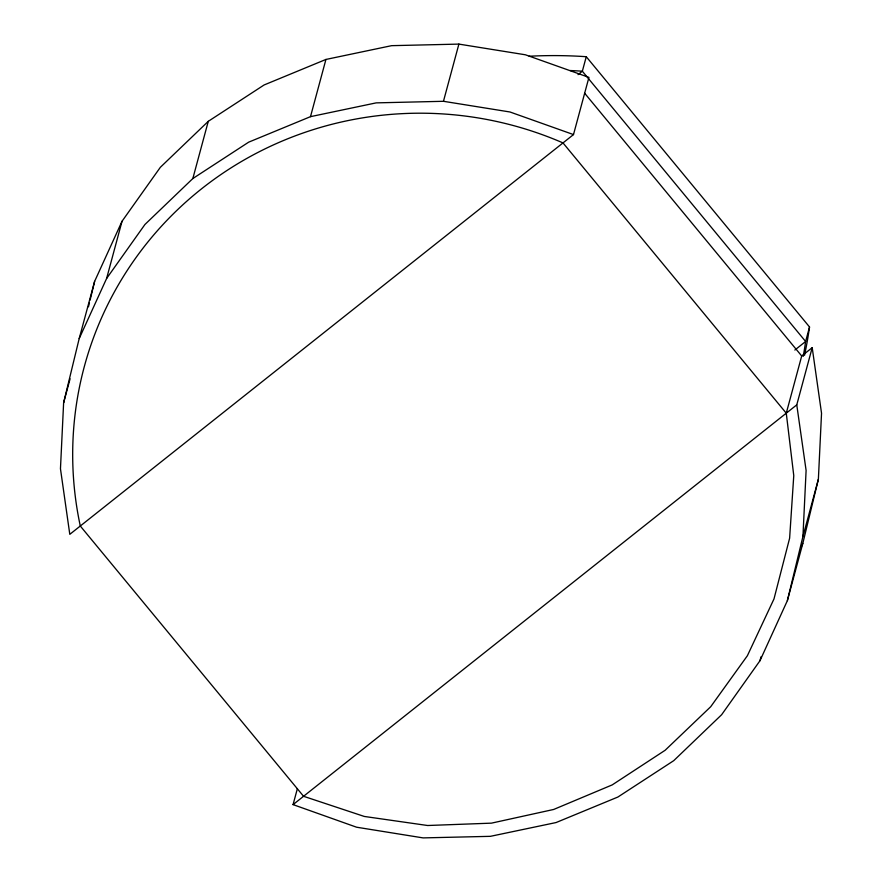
<?xml version="1.0" encoding="UTF-8"?>
<svg xmlns="http://www.w3.org/2000/svg" width="882" height="882" viewBox="0 0 882 882"><rect width="100%" height="100%" fill="white"/><g stroke="black" fill="none" stroke-linecap="round" stroke-linejoin="round"><path stroke-width="1.32" d="M63.625 402.743L60.461 468.761L69.799 534.338L573.498 134.582L588.933 77.384L525.429 54.794L458.894 44.1L391.619 45.666L325.932 59.447L264.104 84.97L208.273 121.33L160.359 167.293L122.036 221.261L94.628 281.369L79.193 338.578L63.625 402.743L70.086 378.797M297.377 788.651L293.067 804.616L356.571 827.206L423.106 837.9L490.381 836.334L556.068 822.553L617.896 797.03L673.727 760.67L721.641 714.707L759.964 660.739L787.372 600.631L802.94 536.454L806.104 470.437L796.766 404.86L812.201 347.662L801.705 355.986L786.27 413.195L793.767 475.607L789.622 538.196L773.999 598.911L747.396 655.712L710.705 706.725L665.138 750.273L612.207 784.903L553.664 809.467L491.45 823.149L427.616 825.508L364.288 816.445L303.562 796.281L80.295 526.014A351.576 344.399 15.1 0 1 201.427 188.924A351.576 344.399 15.1 0 1 563.003 142.917L786.27 413.195M787.372 600.631L802.807 543.422L818.375 479.257L821.539 413.239L812.201 347.662M88.465 306.771L89.435 302.758M90.085 300.089L94.628 281.369M79.193 338.578L106.612 278.469L122.036 221.261M106.612 278.469L144.935 224.491L192.838 178.539L208.273 121.33M192.838 178.539L248.669 142.167L310.497 116.656L325.932 59.447M310.497 116.656L376.184 102.874L443.459 101.298L458.894 44.1M529.167 56.25A460.15 450.757 15.1 0 1 586.265 56.713L582.352 71.21L578.041 74.639M586.265 56.713L809.533 326.99L805.619 341.488A460.15 450.757 15.1 0 1 803.248 356.328M759.964 660.739L761.034 656.748M802.94 536.454L818.375 479.257M801.099 547.182L802.807 543.422M794.847 350.044L805.619 341.488L582.352 71.21A460.15 450.757 15.1 0 0 570.136 70.527M293.067 804.616L796.766 404.86M443.459 101.298L509.994 111.992L573.498 134.582M584.568 93.128L801.705 355.986M809.533 326.99A460.15 450.757 15.1 0 1 804.56 355.27"/></g></svg>
